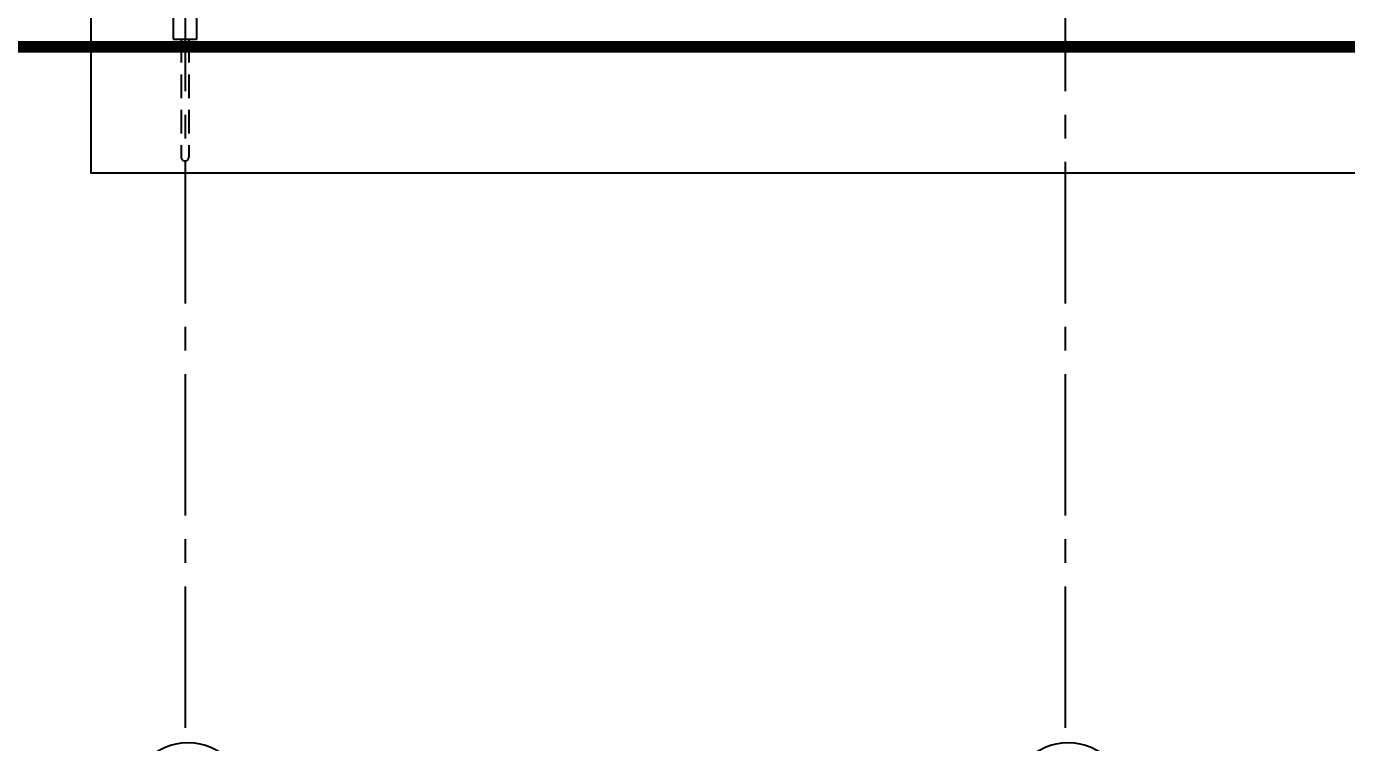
# Model space of a CAD drawing. Header units: inches. Extents: x 12000 to 16048, y 0 to 3185.
# Drawn here: x 14199.6 to 14535.6, y 632.2 to 814.5 of the extents above; entities that cross this region are included whole.
import ezdxf
from ezdxf.enums import TextEntityAlignment as Align

# ---------------------------------------------------------------- set-up
doc = ezdxf.new("R2010")
doc.units = ezdxf.units.IN
doc.header["$LTSCALE"] = 48
doc.header["$MEASUREMENT"] = 0
for name, pattern in [('CENTER2', [1.125, 0.75, -0.125, 0.125, -0.125]), ('HIDDEN', [0.375, 0.25, -0.125]), ('HIDDEN2', [0.1875, 0.125, -0.0625]), ('PHANTOM2', [1.25, 0.625, -0.125, 0.125, -0.125, 0.125, -0.125])]:
    doc.linetypes.add(name, pattern=pattern)
for name, color, linetype in [('_0_Objects', 8, 'Continuous'), ('A-Flor-Ovhd', 8, 'HIDDEN2'), ('A-Grid(3-32)', 8, 'CENTER2'), ('A-Roof-Below', 8, 'Continuous'), ('A-Site-Property', 8, 'PHANTOM2'), ('S-Grid-Iden', 8, 'Continuous')]:
    doc.layers.add(name, color=color, linetype=linetype)
doc.styles.get("Standard").update_dxf_attribs({"font": 'arial.ttf'})

# ---------------------------------------------------------------- blocks, each defined once
blk = doc.blocks.new('2ND FLOOR CORE & SHELL')
at = {"layer": 'A-Roof-Below'}
blk.add_lwpolyline([(10200.5, -9224.75), (10200.5, -9264.75), (10696.5, -9264.75), (10696.5, -9224.75)], dxfattribs=at)
blk = doc.blocks.new('Column Bubble')
blk.add_circle((-0.0042, -0.0024), 0.1562)
blk.add_attdef('XX', text='', height=0.0938).set_placement((0, 0), align=Align.MIDDLE_CENTER)
blk = doc.blocks.new('2ND FLOOR - STRUCTURAL GRID')
at = {"layer": 'A-Grid(3-32)'}
for p, q in [((10224.5, -7426.01), (10224.5, -9409.77)), ((10448.5, -7426.01), (10448.5, -9409.77))]:
    blk.add_line(p, q, dxfattribs=at)
at = {"layer": 'S-Grid-Iden', "xscale": 96, "yscale": 96, "zscale": 96}
for p, values in [((10225.65, -9424.53), {'XX': '22'}), ((10449.65, -9424.53), {'XX': '23'})]:
    blk.add_blockref('Column Bubble', p, dxfattribs=at).add_auto_attribs(values)
blk = doc.blocks.new('BANNER PLAN')
for p, q in [((-1, -6), (-1, -36)), ((1, -6), (1, -36))]:
    blk.add_line(p, q)
blk.add_lwpolyline([(-3, -6), (3, -6), (3, 0), (-3, 0)], close=True)
blk.add_arc((0, -36), 1, 180, 0)

msp = doc.modelspace()

# ---------------------------------------------------------------- linework, layer by layer
at = {"layer": 'A-Site-Property', "const_width": 3}
msp.add_lwpolyline([(12860, 809.2572, 0.00039089), (12716, 809.1446, 0.00127042), (12248, 807.2237), (12248, 1671.9933), (12248, 2571.9933), (15651.7518, 1937.5601, 0.00270737), (15800, 1910.7576), (15800, 809.2572), (12860, 809.2572)], format="xyb", dxfattribs=at)

# ---------------------------------------------------------------- block references
at = {"layer": '_0_Objects', "linetype": 'HIDDEN'}
msp.add_blockref('2ND FLOOR - STRUCTURAL GRID', (4015.5006, 10042.0072), dxfattribs=at)
at = {"layer": '_0_Objects'}
msp.add_blockref('2ND FLOOR CORE & SHELL', (4015.5006, 10042.0072), dxfattribs=at)
at = {"layer": 'A-Flor-Ovhd'}
msp.add_blockref('BANNER PLAN', (14239.9989, 817.2572), dxfattribs=at)

doc.saveas('drawing.dxf')
